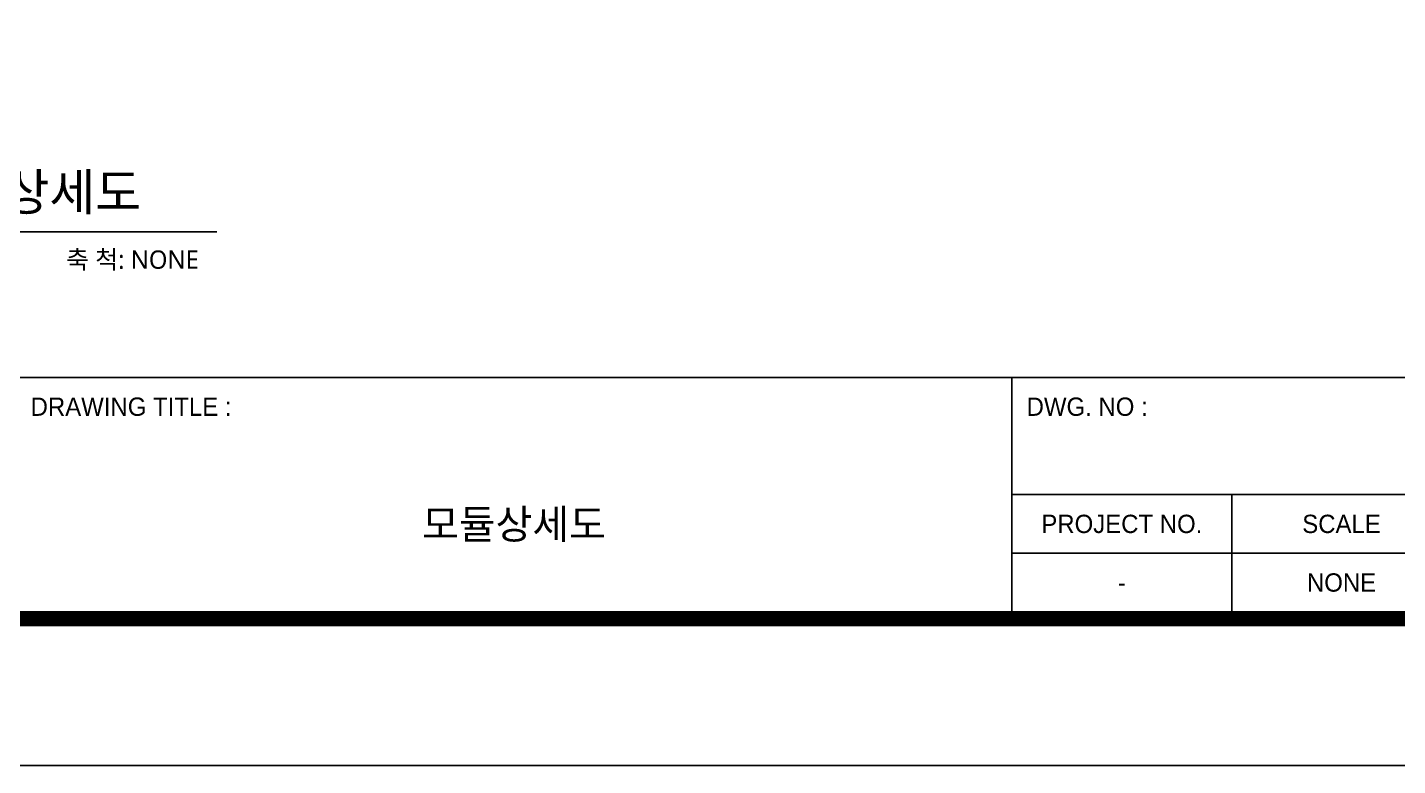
# Model space of a CAD drawing. Header units: millimetres. Extents: x 10297564 to 11610295, y -9287743 to -8409454.
# Drawn here: x 10421820 to 10440529, y -9123565 to -9113488 of the extents above; entities that cross this region are included whole.
import ezdxf
from ezdxf.enums import TextEntityAlignment as Align

# ---------------------------------------------------------------- set-up
doc = ezdxf.new("R2010")
doc.units = ezdxf.units.MM
doc.header["$LTSCALE"] = 100
for name, color, linetype in [('_도곽_마크', 7, 'Continuous'), ('BOX', 7, 'Continuous'), ('BOX_Def', 8, 'Continuous'), ('D-TEXT2', 7, 'Continuous')]:
    doc.layers.add(name, color=color, linetype=linetype)
doc.layers.add('DIJ1-TEXT', color=7, linetype='Continuous', lineweight=5)
doc.layers.add('TITLE', color=7, linetype='Continuous', lineweight=0)
doc.styles.add('MG', font='malgun.ttf')
doc.styles.add('RomanS', font='Dotum.ttf')

# ---------------------------------------------------------------- blocks, each defined once
blk = doc.blocks.new('A$C78AD5414')
at = {"layer": '_도곽_마크'}
for points in [[(536, 53), (400, 53)], [(536, 53), (536, 21)], [(536, 53), (656, 53)], [(536, 37), (656, 37)], [(566, 37), (566, 21)], [(536, 29), (656, 29)], [(40, 21), (811, 21)]]:
    blk.add_lwpolyline(points, dxfattribs=at)
at = {"layer": 'BOX', "const_width": 2}
blk.add_lwpolyline([(40, 20), (40, 574), (811, 574), (811, 20)], close=True, dxfattribs=at)
at = {"layer": 'BOX_Def'}
blk.add_lwpolyline([(0, 0), (841, 0), (841, 594), (0, 594)], close=True, dxfattribs=at)
at = {"layer": 'DIJ1-TEXT', "style": 'RomanS'}
for s, p in [('DRAWING TITLE :', (402, 49)), ('DWG. NO :', (538, 49))]:
    blk.add_text(s, height=2.5, dxfattribs=at).set_placement(p, align=Align.MIDDLE_LEFT)
for s, p in [('PROJECT NO.', (551, 33)), ('SCALE', (581, 33))]:
    blk.add_text(s, height=2.5, dxfattribs=at).set_placement(p, align=Align.MIDDLE)

msp = doc.modelspace()

# ---------------------------------------------------------------- linework, layer by layer
at = {"layer": 'D-TEXT2', "color": 3}
msp.add_line((10417566.6, -9116279), (10424405, -9116279), dxfattribs=at)

# ---------------------------------------------------------------- block references
at = {"layer": 'TITLE', "color": 4, "xscale": 99.9999999987065, "yscale": 99.9999999987065, "zscale": 99.9999999987065}
msp.add_blockref('A$C78AD5414', (10381664, -9123565.4), dxfattribs=at)

# ---------------------------------------------------------------- texts
at = {"layer": 'D-TEXT2', "color": 0, "style": 'MG'}
msp.add_text('모듈상세도', height=500, dxfattribs=at).set_placement((10420237.1, -9115985.6))
msp.add_text('축 척: NONE', height=250, dxfattribs=at).set_placement((10424161.2, -9116657.6), align=Align.MIDDLE_RIGHT)
at = {"layer": 'DIJ1-TEXT', "color": 2, "style": 'RomanS'}
for s, height, p in [('모듈상세도', 400, (10428464, -9120265.4)), ('NONE', 250, (10439764, -9121065.4))]:
    msp.add_text(s, height=height, dxfattribs=at).set_placement(p, align=Align.MIDDLE)
msp.add_text('-', height=250, dxfattribs=at).set_placement((10436764, -9121065.4), align=Align.MIDDLE_CENTER)

doc.saveas('drawing.dxf')
